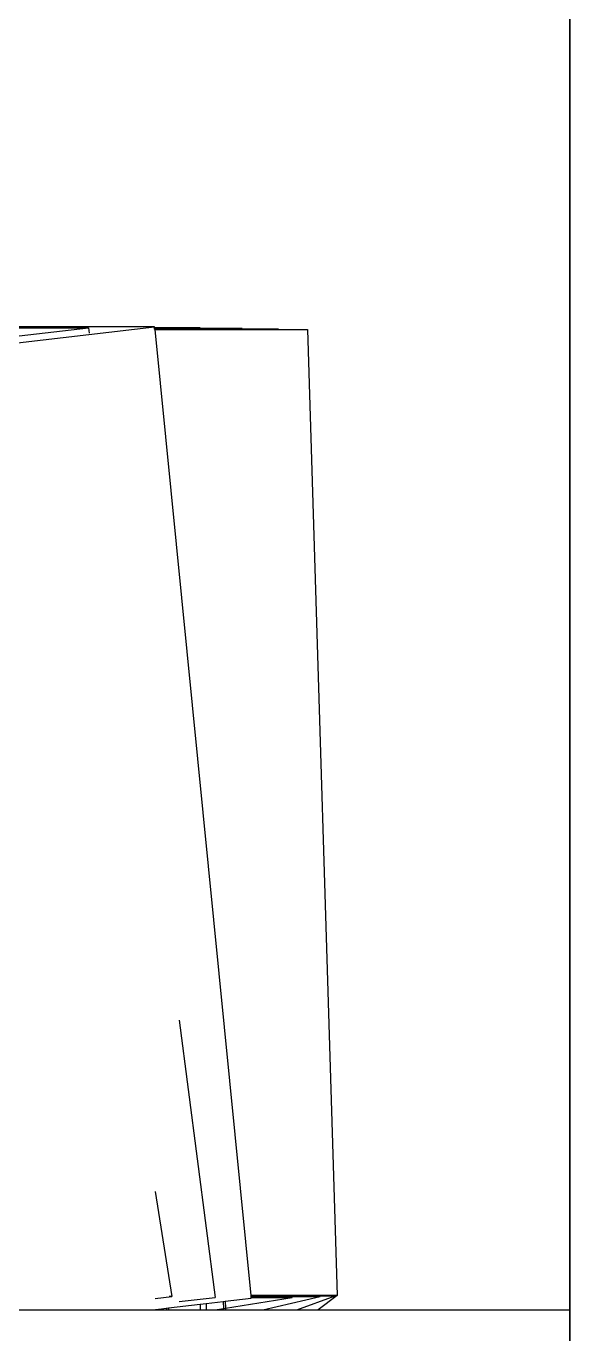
# Model space of a CAD drawing. Extents: x -24961 to 905641, y -154323 to 635957.
# Drawn here: x 395761.4 to 395828.2, y -104322 to -104161.4 of the extents above; entities that cross this region are included whole.
import ezdxf

# ---------------------------------------------------------------- set-up
doc = ezdxf.new("R2010")
doc.units = 0
doc.header["$LTSCALE"] = 1000
doc.header["$MEASUREMENT"] = 0
doc.layers.add('WALL', color=9, linetype='Continuous')

msp = doc.modelspace()

# ---------------------------------------------------------------- linework, layer by layer
for p, q in [((395828.24, -104150.6), (395828.24, -104319.04)), ((395725.57, -104204.34), (395777.16, -104198.31)), ((395777.16, -104198.31), (395746.07, -104198.31)), ((395777.18, -104198.42), (395777.16, -104198.31)), ((395739.06, -104198.42), (395769.07, -104198.42)), ((395760.55, -104199.41), (395769.07, -104198.42)), ((395769.07, -104198.42), (395769.16, -104199.07)), ((395782.8, -104198.42), (395777.18, -104198.42)), ((395777.18, -104198.52), (395777.18, -104198.42)), ((395782.19, -104198.52), (395777.18, -104198.52)), ((395777.19, -104198.59), (395777.18, -104198.52)), ((395777.2, -104198.64), (395777.19, -104198.59)), ((395781.72, -104198.59), (395777.19, -104198.59)), ((395777.2, -104198.64), (395789.03, -104317.3)), ((395777.2, -104198.64), (395781.41, -104198.64)), ((395781.41, -104198.64), (395781.72, -104198.59)), ((395781.41, -104198.64), (395782.82, -104198.64)), ((395781.72, -104198.59), (395782.19, -104198.52)), ((395782.81, -104198.59), (395781.72, -104198.59)), ((395782.19, -104198.52), (395782.8, -104198.42)), ((395782.8, -104198.52), (395782.19, -104198.52)), ((395782.8, -104198.52), (395782.8, -104198.42)), ((395787.94, -104198.52), (395782.8, -104198.52)), ((395782.81, -104198.59), (395782.8, -104198.52)), ((395782.82, -104198.64), (395782.81, -104198.59)), ((395787.6, -104198.59), (395782.81, -104198.59)), ((395782.82, -104198.64), (395787.39, -104198.64)), ((395787.39, -104198.64), (395787.6, -104198.59)), ((395787.39, -104198.64), (395787.95, -104198.64)), ((395787.6, -104198.59), (395787.94, -104198.52)), ((395787.94, -104198.59), (395787.6, -104198.59)), ((395787.94, -104198.59), (395787.94, -104198.52)), ((395792.4, -104198.59), (395787.94, -104198.59)), ((395787.95, -104198.64), (395787.94, -104198.59)), ((395787.95, -104198.64), (395792.26, -104198.64)), ((395792.26, -104198.64), (395792.4, -104198.59)), ((395792.26, -104198.64), (395792.4, -104198.64)), ((395792.4, -104198.64), (395792.4, -104198.59)), ((395792.4, -104198.64), (395795.98, -104198.64)), ((395795.98, -104198.64), (395799.65, -104317.3)), ((395780.2, -104283.47), (395784.65, -104317.52)), ((395777.25, -104304.5), (395779.3, -104317.42)), ((395777.25, -104317.66), (395779.3, -104317.42)), ((395778.03, -104318.91), (395778.61, -104318.84)), ((395778.61, -104318.84), (395778.63, -104319.04)), ((395778.61, -104318.84), (395778.63, -104318.84)), ((395778.63, -104318.84), (395778.9, -104318.81)), ((395778.63, -104318.84), (395778.63, -104319.04)), ((395778.9, -104318.81), (395782.77, -104318.36)), ((395778.9, -104318.81), (395778.9, -104319.04)), ((395779.3, -104317.42), (395778.96, -104317.42)), ((395780.2, -104318.04), (395784.65, -104317.52)), ((395782.77, -104318.36), (395783.52, -104318.27)), ((395782.77, -104318.36), (395782.78, -104319.04)), ((395783.52, -104318.27), (395785.62, -104318.03)), ((395783.52, -104318.27), (395783.54, -104319.04)), ((395785.62, -104318.03), (395785.86, -104318)), ((395785.62, -104318.03), (395785.64, -104318.88)), ((395785.64, -104318.88), (395785.89, -104318.84)), ((395785.86, -104318), (395789.07, -104317.62)), ((395785.86, -104318), (395785.89, -104318.84)), ((395785.89, -104318.84), (395794.11, -104317.52)), ((395785.89, -104318.84), (395785.9, -104319.04)), ((395789.04, -104317.34), (395789.03, -104317.3)), ((395794.09, -104317.3), (395789.03, -104317.3)), ((395789.04, -104317.34), (395794.1, -104317.34)), ((395789.05, -104317.42), (395789.04, -104317.34)), ((395789.05, -104317.42), (395794.11, -104317.42)), ((395789.06, -104317.52), (395789.05, -104317.42)), ((395789.06, -104317.52), (395794.11, -104317.52)), ((395789.07, -104317.62), (395789.06, -104317.52)), ((395790.51, -104319.04), (395797.56, -104317.42)), ((395794.1, -104317.34), (395794.09, -104317.3)), ((395797.55, -104317.3), (395794.09, -104317.3)), ((395794.1, -104317.34), (395797.56, -104317.34)), ((395794.11, -104317.42), (395794.1, -104317.34)), ((395794.11, -104317.42), (395797.56, -104317.42)), ((395794.11, -104317.52), (395794.11, -104317.42)), ((395794.69, -104319.04), (395799.39, -104317.34)), ((395799.65, -104317.3), (395797.3, -104319.04)), ((395797.56, -104317.34), (395797.55, -104317.3)), ((395799.39, -104317.3), (395797.55, -104317.3)), ((395797.56, -104317.34), (395799.39, -104317.34)), ((395797.56, -104317.42), (395797.56, -104317.34)), ((395799.39, -104317.34), (395799.39, -104317.3)), ((395799.65, -104317.3), (395799.39, -104317.3)), ((395735.46, -104319.04), (395776.94, -104319.04)), ((395776.94, -104319.04), (395778.03, -104318.91)), ((395776.94, -104319.04), (395778.04, -104319.04)), ((395778.03, -104318.91), (395778.04, -104319.04)), ((395778.04, -104319.04), (395778.63, -104319.04)), ((395778.63, -104319.04), (395778.9, -104319.04)), ((395778.9, -104319.04), (395782.78, -104319.04)), ((395782.78, -104319.04), (395783.54, -104319.04)), ((395783.54, -104319.04), (395784.65, -104319.04)), ((395784.65, -104319.04), (395785.64, -104318.88)), ((395784.65, -104319.04), (395785.64, -104319.04)), ((395785.64, -104318.88), (395785.64, -104319.04)), ((395785.64, -104319.04), (395785.9, -104319.04)), ((395785.9, -104319.04), (395790.51, -104319.04)), ((395790.51, -104319.04), (395794.69, -104319.04)), ((395794.69, -104319.04), (395797.3, -104319.04)), ((395797.3, -104319.04), (395828.24, -104319.04)), ((395828.24, -104319.04), (395828.24, -104442.21))]:
    msp.add_line(p, q)
at = {"layer": 'WALL'}
msp.add_line((395828.24, -110571.9), (395828.24, -101471.9), dxfattribs=at)

doc.saveas('drawing.dxf')
